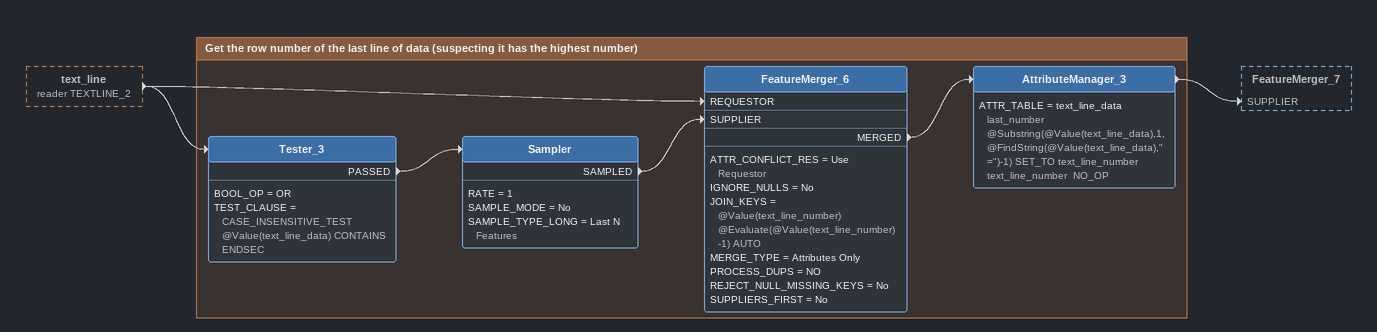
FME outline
text_line (reader TEXTLINE_2) [outside]
    -> FeatureMerger_6 [REQUESTOR]
    -> Tester_3

Bookmark: Get the row number of the last line of data (suspecting it has the highest number)
Tester_3
    BOOL_OP = OR
    TEST_CLAUSE = CASE_INSENSITIVE_TEST @Value(text_line_data) CONTAINS ENDSEC
    PASSED -> Sampler
Sampler
    RATE = 1
    SAMPLE_MODE = No
    SAMPLE_TYPE_LONG = Last N Features
    SAMPLED -> FeatureMerger_6 [SUPPLIER]
FeatureMerger_6
    ATTR_CONFLICT_RES = Use Requestor
    IGNORE_NULLS = No
    JOIN_KEYS = @Value(text_line_number) @Evaluate(@Value(text_line_number)-1) AUTO
    MERGE_TYPE = Attributes Only
    PROCESS_DUPS = NO
    REJECT_NULL_MISSING_KEYS = No
    SUPPLIERS_FIRST = No
    MERGED -> AttributeManager_3
AttributeManager_3
    ATTR_TABLE = text_line_data last_number @Substring(@Value(text_line_data),1,@FindString(@Value(text_line_data),"=")-1) SET_TO text_line_number text_line_number  NO_OP
    -> FeatureMerger_7 [SUPPLIER]
